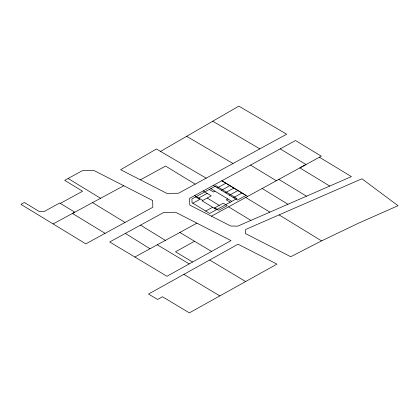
<?xml version="1.0" encoding="UTF-8"?>
<svg xmlns="http://www.w3.org/2000/svg" width="419" height="419" viewBox="0 0 419 419"><rect width="100%" height="100%" fill="white"/><g stroke="black" fill="none" stroke-linecap="round" stroke-linejoin="round"><path stroke-width="0.63" d="M160.545 151.406L238.846 106.143L286.664 134.211L178.531 193.243L166.841 193.369L120.614 169.705L156.444 149.002L206.158 178.159M189.205 263.897L166.977 276.278L109.684 241.978L163.918 212.365L175.603 212.26L231.021 240.616L189.205 263.897L157.266 244.79M183.868 274.366L238.034 244.204L276.959 264.122L189.372 312.857L162.478 296.757L157.602 299.475L148.509 294.059L183.868 274.366L219.828 295.893M194.531 241.244L175.503 251.809L192.572 262.027M105.09 233.352L72.461 213.465L74.797 212.203L59.702 203.006L43.817 211.721L39.135 211.443L24.344 202.482L20.95 204.341L85.816 243.868L152.841 207.269L152.663 200.523L94.066 170.549L82.375 170.674L64.725 180.348L82.595 191.237L60.341 203.398M140.396 179.835L165.589 166.076L195.181 184.151M198.716 198.03L207.206 193.395M217.393 187.827L225.883 183.192M192.845 203.21L199.816 199.402L195.704 196.893M214.947 191.132L213.397 191.981L209.285 189.472M221.41 190.278L229.9 185.638M225.427 192.73L233.917 188.089M229.444 195.181L237.934 190.54M205.703 211.05L212.674 207.243M227.836 198.957L226.255 199.821L230.188 202.225M214.182 208.164L223.275 203.194L227.292 205.645L218.807 210.286L214.79 207.834M233.462 197.632L241.952 192.991M134.839 257.041L196.899 223.159M211.448 216.183L321.294 156.187L295.505 140.533L189.582 198.36L189.786 205.106L230.696 226.014L237.704 226.166L351.4 176.619L319.409 157.214M53.087 223.924L123.773 185.748M321.577 240.883L290.728 256.721L245.34 233.503L245.639 229.471L361.922 178.787L398.05 205.692L358.434 223.227L321.577 240.883L279.075 214.895M212.747 121.232L259.838 148.855M186.644 136.316L232.99 163.515M179.851 232.466L211.569 251.447M209.662 260.005L245.623 281.526M280.227 148.876L306.022 164.531L299.836 167.904L329.753 186.057M278.797 179.384L306.504 196.186M250.531 165.091L276.315 180.741M247.66 196.396L221.866 180.741L245.969 195.443L237.479 200.083L213.376 185.376M245.686 197.469L269.899 212.134M210.825 188.629L231.78 201.35M228.544 206.829L250.929 220.404M203.189 190.944L211.223 195.841L202.131 200.816L216.607 209.647M207.227 198.03L219.278 205.383M194.699 195.579L202.733 200.481M68.114 178.489L100.57 198.281M92.526 202.623L125.045 222.447M262.147 188.477L287.947 204.273M140.522 225.139L165.358 240.38M125.349 233.425L150.018 248.755M216.021 185.79L191.939 198.952L192.049 202.728L209.636 213.454L236.924 198.543L216.021 185.79"/></g></svg>
